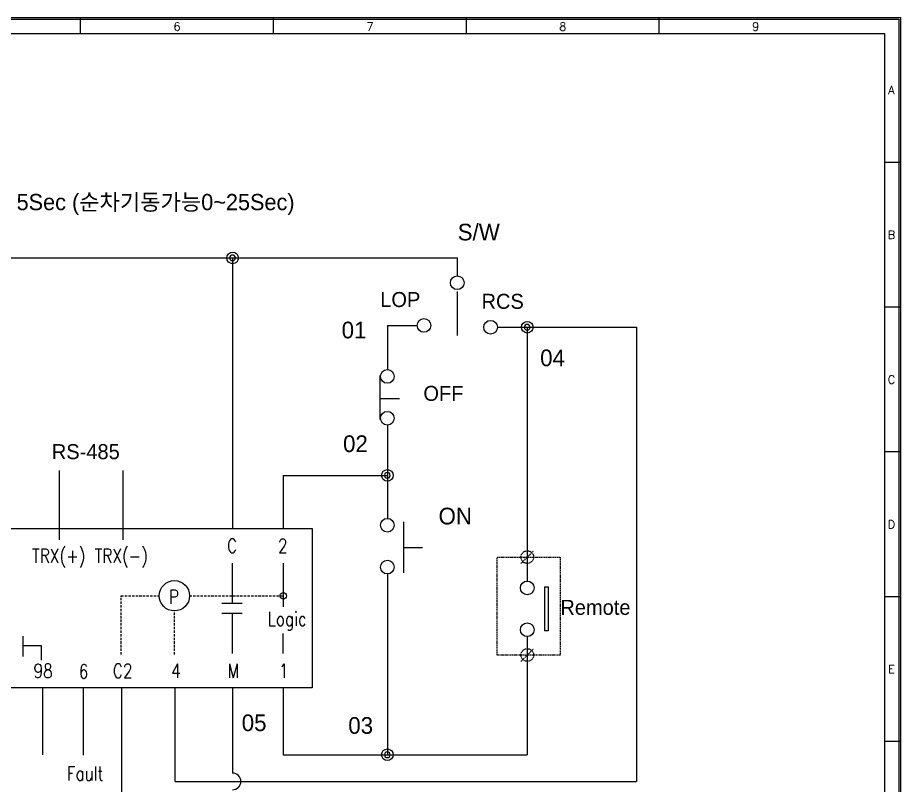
# Model space of a CAD drawing. Header units: millimetres. Extents: x 77 to 917, y 105 to 1108.
# Drawn here: x 303.5 to 486.5, y 216.4 to 375.4 of the extents above; entities that cross this region are included whole.
import ezdxf
from ezdxf.enums import TextEntityAlignment as Align

# ---------------------------------------------------------------- set-up
doc = ezdxf.new("R2010")
doc.units = ezdxf.units.MM
doc.linetypes.add('DASHED', pattern=[0.75, 0.5, -0.25])
doc.linetypes.add('HIDDEN', pattern=[0.375, 0.25, -0.125])
for name, color, linetype in [('20', 2, 'Continuous'), ('30', 3, 'Continuous'), ('4', 133, 'Continuous'), ('70', 7, 'Continuous'), ('ASHADE', 7, 'Continuous')]:
    doc.layers.add(name, color=color, linetype=linetype)
doc.styles.add('ghs', font='NGULIM.TTF')
doc.styles.add('SD', font='ROMAND.shx', dxfattribs={"width": 0.8})
doc.styles.add('SIMPLEX', font='SIMPLEX')

msp = doc.modelspace()

# ---------------------------------------------------------------- linework, layer by layer
for p, q in [((394.641, 318.731), (394.641, 309.61)), ((409.165, 311.295), (409.165, 258.686)), ((257.602, 269.554), (364.524, 269.554)), ((364.524, 269.554), (364.524, 236.56)), ((348.051, 254.071), (348.051, 262.394)), ((358.551, 262.394), (358.551, 253.365)), ((412.736, 257.487), (413.476, 257.487)), ((413.476, 257.487), (413.476, 248.375)), ((350.041, 254.071), (345.841, 254.071)), ((350.041, 251.971), (345.841, 251.971)), ((348.051, 243.719), (348.051, 251.971)), ((304.53, 247.28), (304.53, 243.08)), ((348.051, 243.719), (348.051, 247.808)), ((358.551, 243.719), (358.551, 247.808)), ((413.476, 248.375), (412.736, 248.375)), ((308.41, 245.29), (304.53, 245.29)), ((308.41, 242.272), (308.41, 245.29)), ((364.524, 236.56), (257.602, 236.56))]:
    msp.add_line(p, q)
at = {"linetype": 'HIDDEN'}
for p, q in [((407.835, 262.332), (410.496, 264.992)), ((407.835, 242.04), (410.496, 244.701))]:
    msp.add_line(p, q, dxfattribs=at)
at = {"color": 1, "linetype": 'DASHED'}
for p, q in [((324.953, 255.642), (332.846, 255.642)), ((324.953, 243.456), (324.953, 255.642)), ((339.134, 255.642), (358.551, 255.642)), ((335.99, 243.456), (335.99, 252.498))]:
    msp.add_line(p, q, dxfattribs=at)
at = {"color": 2, "linetype": 'HIDDEN'}
msp.add_lwpolyline([(402.923, 263.662), (416, 263.662), (416, 243.37), (402.923, 243.37)], close=True, dxfattribs=at)
at = {"linetype": 'HIDDEN'}
for centre in [(409.165, 263.662), (409.165, 243.37)]:
    msp.add_circle(centre, 1.315, dxfattribs=at)
at = {"color": 1}
msp.add_circle((335.99, 255.642), 3.144, dxfattribs=at)
msp.add_circle((358.551, 255.642), 0.651)
msp.add_arc((348.063, 217.181), 1.725, 270, 90)
at = {"layer": '20', "color": 7}
for p, q in [((109.824, 372.14), (483.224, 372.14)), ((483.224, 372.14), (483.224, 133.44))]:
    msp.add_line(p, q, dxfattribs=at)
at = {"layer": '30', "color": 7}
for p, q in [((316.524, 372.14), (316.524, 375.44)), ((356.524, 372.14), (356.524, 375.44)), ((396.524, 372.14), (396.524, 375.44)), ((436.524, 372.14), (436.524, 375.44)), ((486.524, 345.44), (483.224, 345.44)), ((486.524, 315.44), (483.224, 315.44)), ((486.524, 285.44), (483.224, 285.44)), ((486.524, 255.44), (483.224, 255.44)), ((486.524, 225.44), (483.224, 225.44))]:
    msp.add_line(p, q, dxfattribs=at)
at = {"layer": '4', "color": 0}
for p, q in [((380.141, 311.658), (386.318, 311.658)), ((402.982, 311.295), (431.778, 311.295)), ((358.551, 280.6), (380.141, 280.6)), ((358.563, 222.71), (409.165, 222.71)), ((336.141, 217.181), (431.778, 217.181))]:
    msp.add_line(p, q, dxfattribs=at)
for centre in [(348.051, 325.653), (409.165, 311.295), (380.141, 280.6), (380.141, 222.71)]:
    msp.add_circle(centre, 1.2, dxfattribs=at)
at = {"layer": '70', "color": 7}
for points in [[(486.524, 105.44), (106.524, 105.44), (106.524, 375.44), (486.524, 375.44)], [(486.224, 105.74), (106.824, 105.74), (106.824, 375.14), (486.224, 375.14)]]:
    msp.add_lwpolyline(points, close=True, dxfattribs=at)
at = {"layer": 'ASHADE', "ltscale": 2}
for p, q in [((237.533, 325.653), (394.641, 325.653)), ((348.051, 325.653), (348.051, 269.554)), ((394.641, 325.653), (394.641, 321.932)), ((380.141, 311.658), (380.141, 302.515)), ((431.778, 311.295), (431.778, 217.181)), ((378.597, 301.316), (378.597, 292.204)), ((378.707, 296.494), (382.629, 296.494)), ((380.141, 291.006), (380.141, 277.602)), ((312.092, 281.595), (312.092, 267.23)), ((325.281, 281.595), (325.281, 267.23)), ((358.551, 280.6), (358.551, 269.554)), ((380.141, 277.602), (380.141, 271.678)), ((383.495, 270.938), (383.495, 260.376)), ((383.495, 265.657), (387.417, 265.657)), ((380.141, 260.169), (380.141, 222.71)), ((380.141, 259.813), (380.141, 257.592)), ((412.736, 257.487), (412.736, 248.375)), ((413.476, 257.487), (413.476, 248.375)), ((409.165, 247.177), (409.165, 222.71)), ((308.65, 236.56), (308.65, 234.613)), ((308.65, 236.56), (308.65, 222.71)), ((308.65, 236.488), (308.65, 233.355)), ((317.052, 236.451), (317.052, 234.504)), ((317.052, 236.451), (317.052, 222.601)), ((317.052, 236.379), (317.052, 233.246)), ((325.104, 187.831), (325.104, 236.56)), ((336.141, 217.181), (336.141, 236.56)), ((348.063, 236.56), (348.063, 218.905)), ((358.563, 236.56), (358.563, 234.613)), ((358.563, 236.56), (358.563, 222.71)), ((358.563, 236.488), (358.563, 233.355))]:
    msp.add_line(p, q, dxfattribs=at)
for centre in [(394.641, 320.509), (387.741, 311.658), (401.559, 311.295), (380.141, 301.092), (380.141, 292.428), (380.141, 270.255), (380.141, 261.591), (409.165, 257.263), (409.165, 248.599)]:
    msp.add_circle(centre, 1.422, dxfattribs=at)
for centre, start, end in [((348.051, 325.653), 0, 180), ((348.051, 325.653), 180, 0), ((409.165, 311.295), 0, 180), ((409.165, 311.295), 180, 0), ((380.141, 280.6), 0, 180), ((380.141, 280.6), 180, 0), ((380.141, 222.71), 0, 180), ((380.141, 222.71), 180, 0)]:
    msp.add_arc(centre, 0.593, start, end, dxfattribs=at)

# ---------------------------------------------------------------- texts
at = {"color": 7, "linetype": 'Continuous', "style": 'SD', "width": 0.8}
for s, p in [('C', (347.952, 266.015)), ('2', (358.452, 266.015)), ('TRX(+)', (311.993, 263.691)), ('TRX(-)', (324.969, 263.691)), ('P', (335.89, 255.455)), ('Logic', (359.361, 250.462)), ('98', (308.761, 240.095)), ('6', (317.163, 239.986)), ('C2', (325.259, 240.095)), ('4', (336.296, 240.095)), ('M', (348.174, 240.095)), ('1', (358.674, 240.095))]:
    msp.add_text(s, height=2.903, dxfattribs=at).set_placement(p, align=Align.MIDDLE)
at = {"color": 1, "linetype": 'Continuous', "style": 'SD', "width": 0.8}
msp.add_text('Fault', height=2.903, dxfattribs=at).set_placement((317.458, 218.85), align=Align.MIDDLE)
at = {"layer": '30', "color": 7, "style": 'SIMPLEX'}
for s, p in [('6', (336.524, 373.594)), ('7', (376.524, 373.594)), ('8', (416.524, 373.594)), ('9', (456.524, 373.594)), ('A', (484.674, 360.44)), ('B', (484.674, 330.44)), ('C', (484.674, 300.44)), ('D', (484.674, 270.44)), ('E', (484.674, 240.44))]:
    msp.add_text(s, height=1.7, dxfattribs=at).set_placement(p, align=Align.MIDDLE)
at = {"layer": 'ASHADE', "ltscale": 2, "style": 'ghs'}
for s, height, p in [('*순간정전시 제기동기능내장 5Sec (순차기동가능0~25Sec)', 3.36, (248.419, 335.549)), ('S/W  ', 3.4566, (394.734, 329.279)), ('LOP', 3.1067, (378.67, 315.481)), ('RCS', 3.1067, (399.673, 315.108)), ('OFF', 3.1067, (387.618, 296.032)), ('RS-485', 3.1067, (310.57, 283.956)), ('ON', 3.4566, (390.757, 270.437)), ('Remote', 3.1067, (416.018, 251.697))]:
    msp.add_text(s, height=height, dxfattribs=at).set_placement(p)
at = {"layer": 'ASHADE', "color": 3, "ltscale": 2, "style": 'ghs'}
for s, p in [('01', (370.668, 308.987)), ('04', (411.834, 303.22)), ('02', (370.96, 285.428)), ('05', (349.946, 227.602)), ('03', (372.043, 227.049))]:
    msp.add_text(s, height=3.4566, dxfattribs=at).set_placement(p)

doc.saveas('drawing.dxf')
